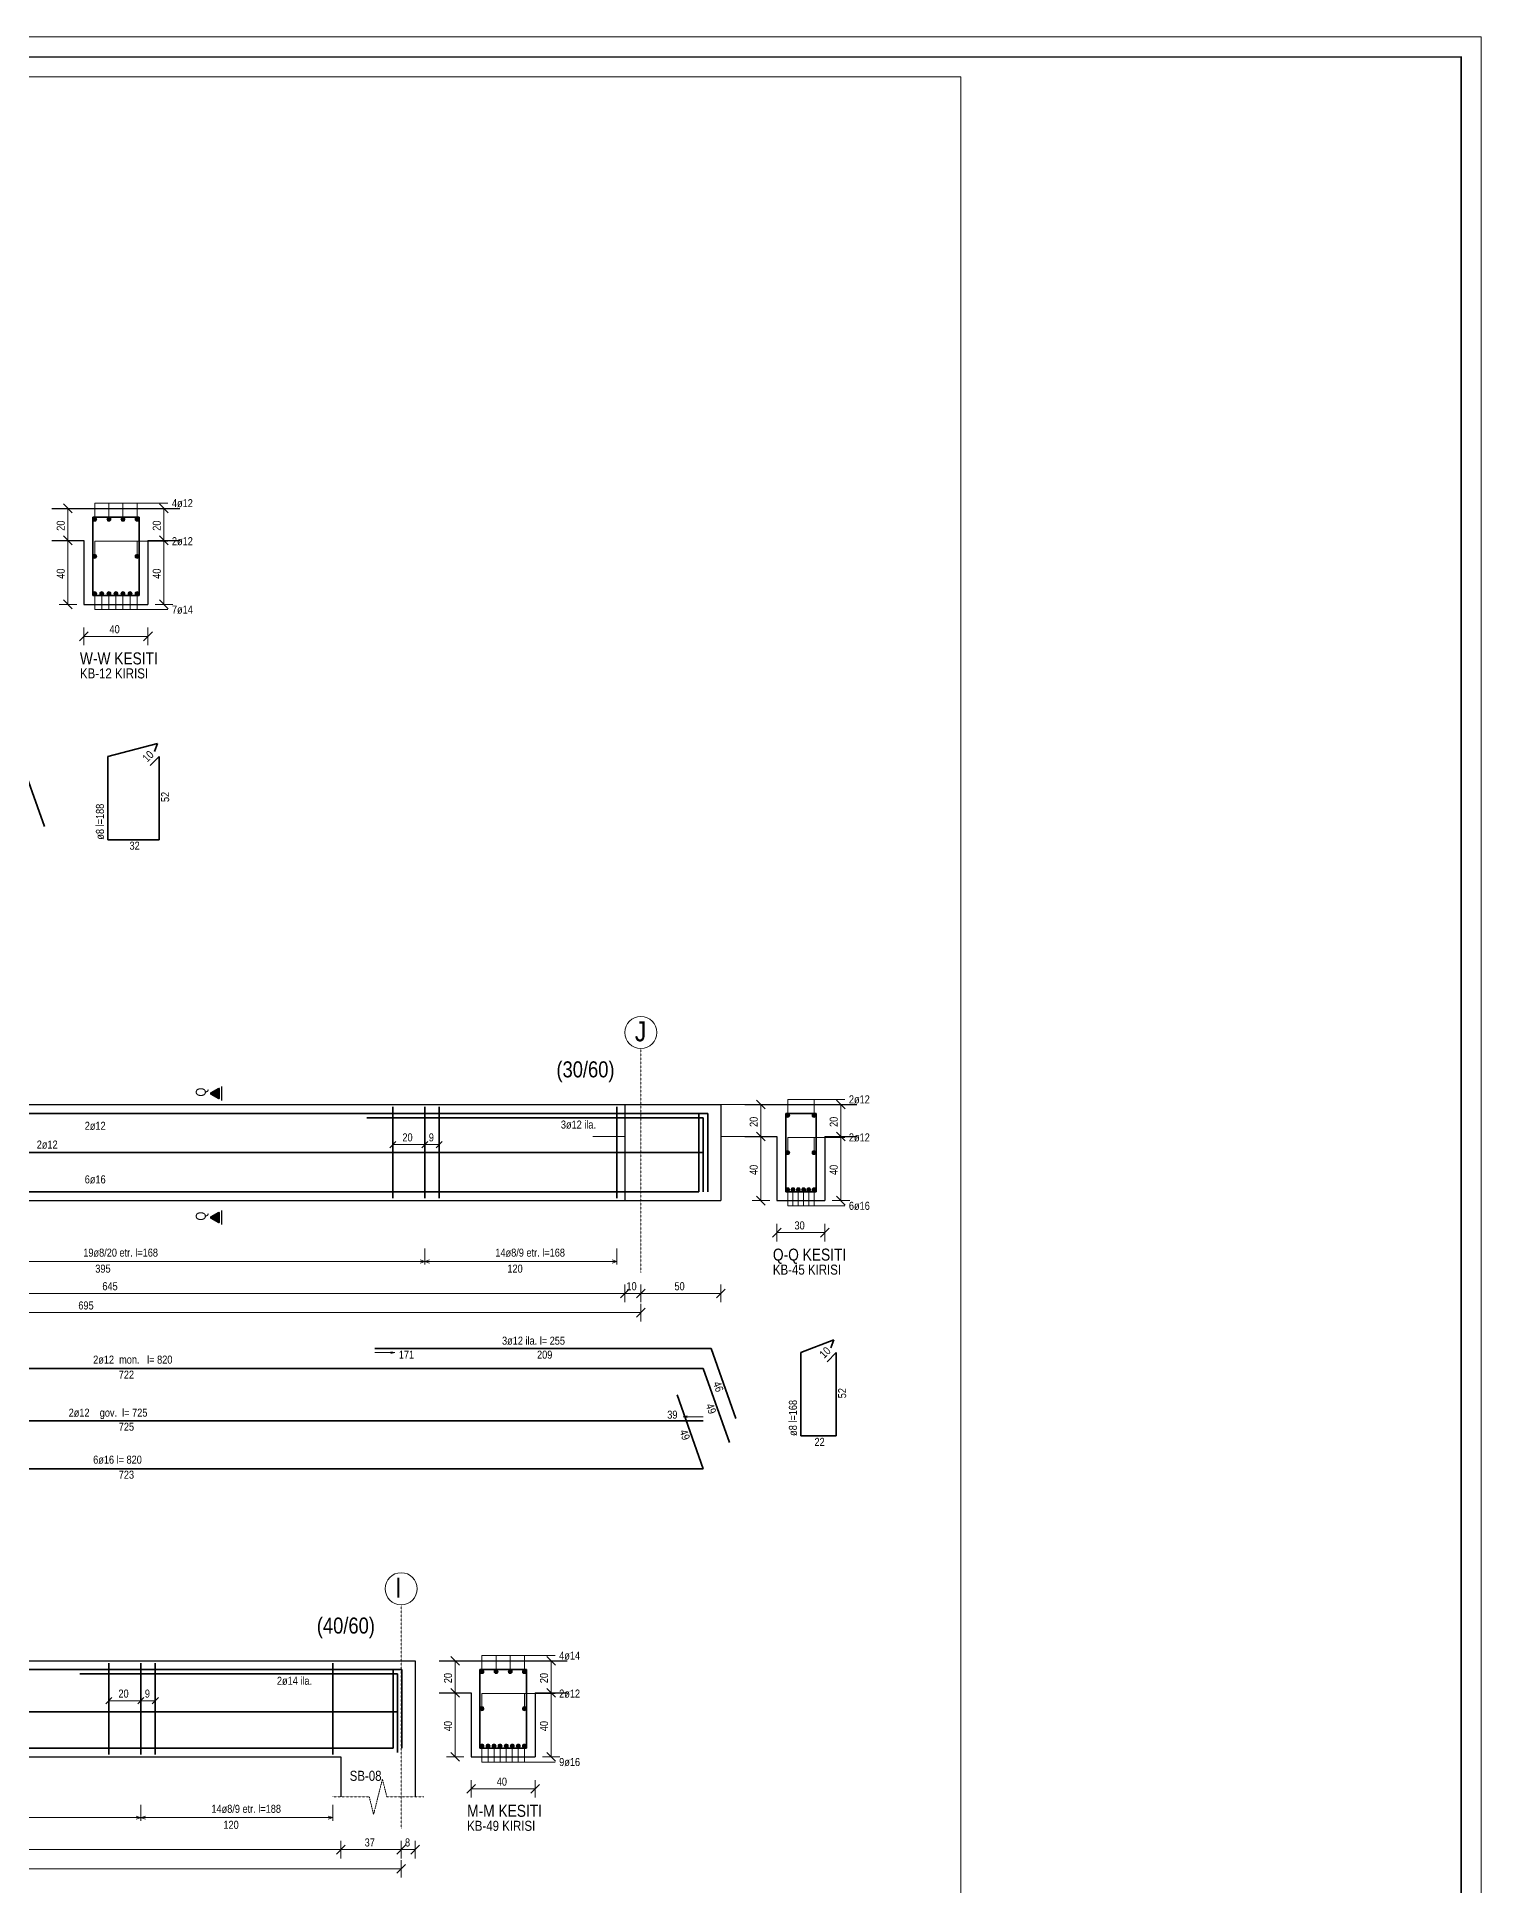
# Model space of a CAD drawing. Header units: millimetres. Extents: x -267 to 94375, y 6431 to 10838.
# Drawn here: x 92570 to 94375, y 8423 to 10732 of the extents above; entities that cross this region are included whole.
import ezdxf

# ---------------------------------------------------------------- set-up
doc = ezdxf.new("R2010")
doc.units = ezdxf.units.MM
doc.header["$LTSCALE"] = 0.0001
doc.linetypes.add('DASHED', pattern=[19.05, 12.7, -6.35])
for name, color, linetype, lineweight in [('AKS BALONU (BEYKENT)', 7, 'Continuous', 20), ('AKS CIZGISI (BEYKENT)', 252, 'DASHED', 20), ('AKS NO (BEYKENT)', 3, 'Continuous', 20), ('DONATI (BEYKENT)', 4, 'Continuous', 35), ('DONATI KESIT (BEYKENT)', 7, 'Continuous', 20), ('DONATI YAZISI (BEYKENT)', 3, 'Continuous', 20), ('I.DONATI OKU (BEYKENT)', 160, 'Continuous', 20), ('KESIT ISMI (BEYKENT)', 6, 'Continuous', 20), ('KESIT SINIRI (BEYKENT)', 241, 'DASHED', 20), ('KESIT_(BEYKENT)', 151, 'Continuous', 25), ('KIRIS (BEYKENT)', 2, 'Continuous', 30), ('KIRIS ISMI (BEYKENT)', 40, 'Continuous', 20), ('KOLON ISMI (BEYKENT)', 91, 'Continuous', 20), ('OLCU (BEYKENT)', 14, 'Continuous', 20), ('OLCU YAZISI (BEYKENT)', 7, 'Continuous', 20), ('SHEETSUMMARY-50', 152, 'Continuous', 20), ('SheetView', 40, 'Continuous', 20), ('SheetViewOut', 231, 'Continuous', 20)]:
    doc.layers.add(name, color=color, linetype=linetype, lineweight=lineweight)
doc.styles.add('OLCU (BEYKENT)', font='')
doc.styles.add('YAZI (BEYKENT)', font='')
doc.styles.get('OLCU (BEYKENT)').set_extended_font_data('Bahnschrift Light Condensed')
doc.styles.get('YAZI (BEYKENT)').set_extended_font_data('Bahnschrift Light Condensed')

msp = doc.modelspace()

# ---------------------------------------------------------------- hatches: boundary and pattern name
at = {"layer": 'DONATI KESIT (BEYKENT)', "lineweight": 30}
h = msp.add_hatch(color=256, dxfattribs=at)
h.dxf.hatch_style = 1
h.paths.add_polyline_path([(92644.44, 10129.28, 1), (92639.44, 10129.28, 1)])
h = msp.add_hatch(color=256, dxfattribs=at)
h.dxf.hatch_style = 1
h.paths.add_polyline_path([(92662.1, 10129.28, 1), (92657.1, 10129.28, 1)])
h = msp.add_hatch(color=256, dxfattribs=at)
h.dxf.hatch_style = 1
h.paths.add_polyline_path([(92679.77, 10129.28, 1), (92674.77, 10129.28, 1)])
h = msp.add_hatch(color=256, dxfattribs=at)
h.dxf.hatch_style = 1
h.paths.add_polyline_path([(92697.44, 10129.28, 1), (92692.44, 10129.28, 1)])
h = msp.add_hatch(color=256, dxfattribs=at)
h.dxf.hatch_style = 1
h.paths.add_polyline_path([(92644.44, 10082.78, 1), (92639.44, 10082.78, 1)])
h = msp.add_hatch(color=256, dxfattribs=at)
h.dxf.hatch_style = 1
h.paths.add_polyline_path([(92697.44, 10082.78, 1), (92692.44, 10082.78, 1)])
h = msp.add_hatch(color=256, dxfattribs=at)
h.dxf.hatch_style = 1
h.paths.add_polyline_path([(92644.44, 10036.28, 1), (92639.44, 10036.28, 1)])
h = msp.add_hatch(color=256, dxfattribs=at)
h.dxf.hatch_style = 1
h.paths.add_polyline_path([(92653.27, 10036.28, 1), (92648.27, 10036.28, 1)])
h = msp.add_hatch(color=256, dxfattribs=at)
h.dxf.hatch_style = 1
h.paths.add_polyline_path([(92662.1, 10036.28, 1), (92657.1, 10036.28, 1)])
h = msp.add_hatch(color=256, dxfattribs=at)
h.dxf.hatch_style = 1
h.paths.add_polyline_path([(92670.94, 10036.28, 1), (92665.94, 10036.28, 1)])
h = msp.add_hatch(color=256, dxfattribs=at)
h.dxf.hatch_style = 1
h.paths.add_polyline_path([(92679.77, 10036.28, 1), (92674.77, 10036.28, 1)])
h = msp.add_hatch(color=256, dxfattribs=at)
h.dxf.hatch_style = 1
h.paths.add_polyline_path([(92688.6, 10036.28, 1), (92683.6, 10036.28, 1)])
h = msp.add_hatch(color=256, dxfattribs=at)
h.dxf.hatch_style = 1
h.paths.add_polyline_path([(92697.44, 10036.28, 1), (92692.44, 10036.28, 1)])
h = msp.add_hatch(color=256, dxfattribs=at)
h.dxf.hatch_style = 1
h.paths.add_polyline_path([(93505.48, 9384.28, 1), (93510.48, 9384.28, 1)])
h = msp.add_hatch(color=256, dxfattribs=at)
h.dxf.hatch_style = 1
h.paths.add_polyline_path([(93538.48, 9384.28, 1), (93543.48, 9384.28, 1)])
h = msp.add_hatch(color=256, dxfattribs=at)
h.dxf.hatch_style = 1
h.paths.add_polyline_path([(93505.48, 9337.78, 1), (93510.48, 9337.78, 1)])
h = msp.add_hatch(color=256, dxfattribs=at)
h.dxf.hatch_style = 1
h.paths.add_polyline_path([(93538.48, 9337.78, 1), (93543.48, 9337.78, 1)])
h = msp.add_hatch(color=256, dxfattribs=at)
h.dxf.hatch_style = 1
h.paths.add_polyline_path([(93505.48, 9291.28, 1), (93510.48, 9291.28, 1)])
h = msp.add_hatch(color=256, dxfattribs=at)
h.dxf.hatch_style = 1
h.paths.add_polyline_path([(93512.08, 9291.28, 1), (93517.08, 9291.28, 1)])
h = msp.add_hatch(color=256, dxfattribs=at)
h.dxf.hatch_style = 1
h.paths.add_polyline_path([(93518.68, 9291.28, 1), (93523.68, 9291.28, 1)])
h = msp.add_hatch(color=256, dxfattribs=at)
h.dxf.hatch_style = 1
h.paths.add_polyline_path([(93525.28, 9291.28, 1), (93530.28, 9291.28, 1)])
h = msp.add_hatch(color=256, dxfattribs=at)
h.dxf.hatch_style = 1
h.paths.add_polyline_path([(93531.88, 9291.28, 1), (93536.88, 9291.28, 1)])
h = msp.add_hatch(color=256, dxfattribs=at)
h.dxf.hatch_style = 1
h.paths.add_polyline_path([(93538.48, 9291.28, 1), (93543.48, 9291.28, 1)])
h = msp.add_hatch(color=256, dxfattribs=at)
h.dxf.hatch_style = 1
h.paths.add_polyline_path([(93128.39, 8689.28, 1), (93123.39, 8689.28, 1)])
h = msp.add_hatch(color=256, dxfattribs=at)
h.dxf.hatch_style = 1
h.paths.add_polyline_path([(93146.06, 8689.28, 1), (93141.06, 8689.28, 1)])
h = msp.add_hatch(color=256, dxfattribs=at)
h.dxf.hatch_style = 1
h.paths.add_polyline_path([(93163.73, 8689.28, 1), (93158.73, 8689.28, 1)])
h = msp.add_hatch(color=256, dxfattribs=at)
h.dxf.hatch_style = 1
h.paths.add_polyline_path([(93181.39, 8689.28, 1), (93176.39, 8689.28, 1)])
h = msp.add_hatch(color=256, dxfattribs=at)
h.dxf.hatch_style = 1
h.paths.add_polyline_path([(93128.39, 8642.78, 1), (93123.39, 8642.78, 1)])
h = msp.add_hatch(color=256, dxfattribs=at)
h.dxf.hatch_style = 1
h.paths.add_polyline_path([(93181.39, 8642.78, 1), (93176.39, 8642.78, 1)])
h = msp.add_hatch(color=256, dxfattribs=at)
h.dxf.hatch_style = 1
h.paths.add_polyline_path([(93128.39, 8596.28, 1), (93123.39, 8596.28, 1)])
h = msp.add_hatch(color=256, dxfattribs=at)
h.dxf.hatch_style = 1
h.paths.add_polyline_path([(93135.96, 8596.28, 1), (93130.96, 8596.28, 1)])
h = msp.add_hatch(color=256, dxfattribs=at)
h.dxf.hatch_style = 1
h.paths.add_polyline_path([(93143.53, 8596.28, 1), (93138.53, 8596.28, 1)])
h = msp.add_hatch(color=256, dxfattribs=at)
h.dxf.hatch_style = 1
h.paths.add_polyline_path([(93151.11, 8596.28, 1), (93146.11, 8596.28, 1)])
h = msp.add_hatch(color=256, dxfattribs=at)
h.dxf.hatch_style = 1
h.paths.add_polyline_path([(93158.68, 8596.28, 1), (93153.68, 8596.28, 1)])
h = msp.add_hatch(color=256, dxfattribs=at)
h.dxf.hatch_style = 1
h.paths.add_polyline_path([(93166.25, 8596.28, 1), (93161.25, 8596.28, 1)])
h = msp.add_hatch(color=256, dxfattribs=at)
h.dxf.hatch_style = 1
h.paths.add_polyline_path([(93173.82, 8596.28, 1), (93168.82, 8596.28, 1)])
h = msp.add_hatch(color=256, dxfattribs=at)
h.dxf.hatch_style = 1
h.paths.add_polyline_path([(93181.39, 8596.28, 1), (93176.39, 8596.28, 1)])
at = {"layer": 'KESIT_(BEYKENT)'}
h = msp.add_hatch(color=256, dxfattribs=at)
h.dxf.hatch_style = 1
h.paths.add_polyline_path([(92798.02, 9417.18, 0.5773503), (92796.52, 9418.05), (92787.02, 9412.56, 0.5773503), (92787.02, 9410.83), (92796.52, 9405.35, 0.5773503), (92798.02, 9406.21)])
h = msp.add_hatch(color=256, dxfattribs=at)
h.dxf.hatch_style = 1
h.paths.add_polyline_path([(92798.02, 9262.18, 0.5773503), (92796.52, 9263.05), (92787.02, 9257.56, 0.5773503), (92787.02, 9255.83), (92796.52, 9250.35, 0.5773503), (92798.02, 9251.21)])

# ---------------------------------------------------------------- linework, layer by layer
at = {"layer": 'AKS BALONU (BEYKENT)'}
for centre in [(93324.48, 9487.78), (93024.99, 8792.78)]:
    msp.add_circle(centre, 20, dxfattribs=at)
at = {"layer": 'AKS CIZGISI (BEYKENT)'}
for p, q in [((93324.48, 9467.78), (93324.48, 9187.78)), ((93024.99, 8772.78), (93024.99, 8492.78))]:
    msp.add_line(p, q, dxfattribs=at)
at = {"layer": 'DONATI (BEYKENT)'}
for p, q in [((92639.43, 10131.78), (92697.43, 10131.78)), ((92639.43, 10033.78), (92639.43, 10131.78)), ((92697.43, 10131.78), (92697.43, 10033.78)), ((92697.43, 10033.78), (92639.43, 10033.78)), ((92546.43, 9837.78), (92579.1, 9745.39)), ((92658.43, 9832.78), (92720.53, 9848.78)), ((92716.52, 9838.78), (92720.53, 9848.78)), ((92658.43, 9832.78), (92658.43, 9728.78)), ((92711.13, 9821.46), (92722.44, 9832.78)), ((92722.44, 9728.78), (92722.44, 9832.78)), ((92722.44, 9728.78), (92658.43, 9728.78)), ((91950.98, 9386.78), (93407.98, 9386.78)), ((92981.98, 9381.28), (93402.48, 9381.28)), ((93014.48, 9394.78), (93014.48, 9280.78)), ((93054.48, 9394.78), (93054.48, 9280.78)), ((93072.48, 9394.78), (93072.48, 9280.78)), ((93294.48, 9394.78), (93294.48, 9280.78)), ((93396.98, 9288.78), (93396.98, 9386.78)), ((93402.48, 9381.28), (93402.48, 9288.78)), ((93407.98, 9386.78), (93407.98, 9288.78)), ((93505.48, 9386.78), (93543.48, 9386.78)), ((93505.48, 9288.78), (93505.48, 9386.78)), ((93543.48, 9386.78), (93543.48, 9288.78)), ((91956.48, 9337.78), (93402.48, 9337.78)), ((91961.98, 9288.78), (93396.98, 9288.78)), ((93543.48, 9288.78), (93505.48, 9288.78)), ((93524.48, 9087.78), (93565.83, 9103.78)), ((93561.83, 9093.78), (93565.83, 9103.78)), ((92991.98, 9092.78), (93412.48, 9092.78)), ((93412.48, 9092.78), (93443.31, 9005.57)), ((93524.48, 9087.78), (93524.48, 8983.78)), ((93557.18, 9076.46), (93568.48, 9087.78)), ((93568.48, 8983.78), (93568.48, 9087.78)), ((91956.48, 9067.78), (93402.48, 9067.78)), ((93402.48, 9067.78), (93435.14, 8975.38)), ((93402.48, 8942.78), (93369.81, 9035.18)), ((91956.48, 9002.78), (93402.48, 9002.78)), ((93568.48, 8983.78), (93524.48, 8983.78)), ((91956.48, 8942.78), (93402.48, 8942.78)), ((91237.92, 8691.78), (93025.89, 8691.78)), ((92623.26, 8686.28), (93020.39, 8686.28)), ((92659.59, 8699.78), (92659.59, 8585.78)), ((92699.59, 8699.78), (92699.59, 8585.78)), ((92717.59, 8699.78), (92717.59, 8585.78)), ((92939.59, 8699.78), (92939.59, 8585.78)), ((93014.89, 8593.78), (93014.89, 8691.78)), ((93020.39, 8686.28), (93020.39, 8588.28)), ((93025.89, 8691.78), (93025.89, 8593.78)), ((93123.39, 8691.78), (93181.39, 8691.78)), ((93123.39, 8593.78), (93123.39, 8691.78)), ((93181.39, 8691.78), (93181.39, 8593.78)), ((89445.08, 8638.78), (93020.39, 8638.78)), ((91484.26, 8593.78), (93014.89, 8593.78)), ((93181.39, 8593.78), (93123.39, 8593.78))]:
    msp.add_line(p, q, dxfattribs=at)
at = {"layer": 'DONATI KESIT (BEYKENT)'}
for centre in [(92641.94, 10129.28), (92659.6, 10129.28), (92677.27, 10129.28), (92694.94, 10129.28), (92641.94, 10082.78), (92694.94, 10082.78), (92641.94, 10036.28), (92650.77, 10036.28), (92659.6, 10036.28), (92668.44, 10036.28), (92677.27, 10036.28), (92686.1, 10036.28), (92694.94, 10036.28), (93507.98, 9384.28), (93540.98, 9384.28), (93507.98, 9337.78), (93540.98, 9337.78), (93507.98, 9291.28), (93514.58, 9291.28), (93521.18, 9291.28), (93527.78, 9291.28), (93534.38, 9291.28), (93540.98, 9291.28), (93125.89, 8689.28), (93143.56, 8689.28), (93161.23, 8689.28), (93178.89, 8689.28), (93125.89, 8642.78), (93178.89, 8642.78), (93125.89, 8596.28), (93133.46, 8596.28), (93141.03, 8596.28), (93148.61, 8596.28), (93156.18, 8596.28), (93163.75, 8596.28), (93171.32, 8596.28), (93178.89, 8596.28)]:
    msp.add_circle(centre, 2.5, dxfattribs=at)
at = {"layer": 'I.DONATI OKU (BEYKENT)'}
for p, q in [((92641.94, 10129.28), (92641.94, 10149.28)), ((92641.94, 10149.28), (92733.44, 10149.28)), ((92659.6, 10129.28), (92659.6, 10149.28)), ((92677.27, 10129.28), (92677.27, 10149.28)), ((92694.94, 10129.28), (92694.94, 10149.28)), ((92641.94, 10082.78), (92641.94, 10101.78)), ((92641.94, 10101.78), (92733.44, 10101.78)), ((92694.94, 10082.78), (92694.94, 10101.78)), ((92641.94, 10036.28), (92641.94, 10016.28)), ((92650.77, 10036.28), (92650.77, 10016.28)), ((92659.6, 10036.28), (92659.6, 10016.28)), ((92668.44, 10036.28), (92668.44, 10016.28)), ((92677.27, 10036.28), (92677.27, 10016.28)), ((92686.1, 10036.28), (92686.1, 10016.28)), ((92694.94, 10036.28), (92694.94, 10016.28)), ((92641.94, 10016.28), (92733.44, 10016.28)), ((93507.98, 9384.28), (93507.98, 9404.28)), ((93507.98, 9404.28), (93579.48, 9404.28)), ((93540.98, 9384.28), (93540.98, 9404.28)), ((93507.98, 9337.78), (93507.98, 9356.78)), ((93507.98, 9356.78), (93579.48, 9356.78)), ((93540.98, 9337.78), (93540.98, 9356.78)), ((93507.98, 9291.28), (93507.98, 9271.28)), ((93514.58, 9291.28), (93514.58, 9271.28)), ((93521.18, 9291.28), (93521.18, 9271.28)), ((93527.78, 9291.28), (93527.78, 9271.28)), ((93534.38, 9291.28), (93534.38, 9271.28)), ((93540.98, 9291.28), (93540.98, 9271.28)), ((93507.98, 9271.28), (93579.48, 9271.28)), ((93054.48, 9217.78), (93054.48, 9197.78)), ((93294.48, 9217.78), (93294.48, 9197.78)), ((92024.48, 9201.78), (93294.48, 9201.78)), ((93048.48, 9203.78), (93060.48, 9199.78)), ((93048.48, 9199.78), (93060.48, 9203.78)), ((93294.48, 9201.78), (93288.48, 9203.78)), ((93294.48, 9201.78), (93288.48, 9199.78)), ((92991.98, 9087.78), (93016.98, 9087.78)), ((93016.98, 9087.78), (93012.08, 9088.76)), ((93016.98, 9087.78), (93012.08, 9086.8)), ((93377.48, 9007.78), (93382.38, 9008.76)), ((93402.48, 9007.78), (93377.48, 9007.78)), ((93377.48, 9007.78), (93382.38, 9006.8)), ((93125.89, 8689.28), (93125.89, 8709.28)), ((93125.89, 8709.28), (93217.39, 8709.28)), ((93143.56, 8689.28), (93143.56, 8709.28)), ((93161.23, 8689.28), (93161.23, 8709.28)), ((93178.89, 8689.28), (93178.89, 8709.28)), ((93125.89, 8642.78), (93125.89, 8661.78)), ((93125.89, 8661.78), (93217.39, 8661.78)), ((93178.89, 8642.78), (93178.89, 8661.78)), ((93125.89, 8596.28), (93125.89, 8576.28)), ((93133.46, 8596.28), (93133.46, 8576.28)), ((93141.03, 8596.28), (93141.03, 8576.28)), ((93148.61, 8596.28), (93148.61, 8576.28)), ((93156.18, 8596.28), (93156.18, 8576.28)), ((93163.75, 8596.28), (93163.75, 8576.28)), ((93171.32, 8596.28), (93171.32, 8576.28)), ((93178.89, 8596.28), (93178.89, 8576.28)), ((93125.89, 8576.28), (93217.39, 8576.28)), ((92699.59, 8522.78), (92699.59, 8502.78)), ((92939.59, 8522.78), (92939.59, 8502.78)), ((91654.26, 8506.78), (92939.59, 8506.78)), ((92693.59, 8508.78), (92705.59, 8504.78)), ((92693.59, 8504.78), (92705.59, 8508.78)), ((92939.59, 8506.78), (92933.59, 8508.78)), ((92939.59, 8506.78), (92933.59, 8504.78))]:
    msp.add_line(p, q, dxfattribs=at)
at = {"layer": 'KESIT SINIRI (BEYKENT)'}
for p, q in [((92995.99, 8532.78), (93001.49, 8554.78)), ((93001.49, 8554.78), (93006.99, 8532.78)), ((92938.59, 8532.78), (92984.99, 8532.78)), ((92984.99, 8532.78), (92990.49, 8510.78)), ((92990.49, 8510.78), (92995.99, 8532.78)), ((93006.99, 8532.78), (93053.39, 8532.78))]:
    msp.add_line(p, q, dxfattribs=at)
at = {"layer": 'KESIT_(BEYKENT)'}
for p, q in [((92800.52, 9420.36), (92800.52, 9403.04)), ((92800.52, 9265.36), (92800.52, 9248.04))]:
    msp.add_line(p, q, dxfattribs=at)
at = {"layer": 'KESIT_(BEYKENT)', "flags": 128}
for points in [[(92796.52, 9418.05), (92787.02, 9412.56, 0.5773503), (92787.02, 9410.83), (92796.52, 9405.35, 0.5773503), (92798.02, 9406.21), (92798.02, 9417.18, 0.5773503)], [(92796.52, 9263.05), (92787.02, 9257.56, 0.5773503), (92787.02, 9255.83), (92796.52, 9250.35, 0.5773503), (92798.02, 9251.21), (92798.02, 9262.18, 0.5773503)]]:
    msp.add_lwpolyline(points, format="xyb", close=True, dxfattribs=at)
at = {"layer": 'KIRIS (BEYKENT)'}
for p, q in [((92588.43, 10142.78), (92748.43, 10142.78)), ((92588.43, 10102.78), (92628.44, 10102.78)), ((92628.44, 10102.78), (92628.44, 10022.78)), ((92708.44, 10102.78), (92748.43, 10102.78)), ((92708.44, 10102.78), (92708.44, 10022.78)), ((92628.44, 10022.78), (92708.44, 10022.78)), ((91934.48, 9397.78), (93424.48, 9397.78)), ((93304.48, 9397.78), (93304.48, 9277.78)), ((93424.48, 9397.78), (93424.48, 9277.78)), ((93454.48, 9397.78), (93594.48, 9397.78)), ((93454.48, 9357.78), (93494.48, 9357.78)), ((93494.48, 9357.78), (93494.48, 9277.78)), ((93554.48, 9357.78), (93594.48, 9357.78)), ((93554.48, 9357.78), (93554.48, 9277.78)), ((91934.48, 9277.78), (93424.48, 9277.78)), ((93494.48, 9277.78), (93554.48, 9277.78)), ((89423.08, 8702.78), (93042.39, 8702.78)), ((93042.39, 8702.78), (93042.39, 8532.78)), ((93072.39, 8702.78), (93232.39, 8702.78)), ((93072.39, 8662.78), (93112.39, 8662.78)), ((93112.39, 8662.78), (93112.39, 8582.78)), ((93192.39, 8662.78), (93232.39, 8662.78)), ((93192.39, 8662.78), (93192.39, 8582.78)), ((91644.25, 8582.78), (92949.59, 8582.78)), ((92949.59, 8582.78), (92949.59, 8532.78)), ((93112.39, 8582.78), (93192.39, 8582.78))]:
    msp.add_line(p, q, dxfattribs=at)
at = {"layer": 'OLCU (BEYKENT)'}
for p, q in [((92597.43, 10142.78), (92619.44, 10142.78)), ((92613.94, 10137.28), (92602.93, 10148.28)), ((92608.44, 10022.78), (92608.44, 10142.78)), ((92717.44, 10142.78), (92739.43, 10142.78)), ((92733.93, 10137.28), (92722.94, 10148.28)), ((92728.44, 10022.78), (92728.44, 10142.78)), ((92597.43, 10102.78), (92619.44, 10102.78)), ((92602.93, 10108.28), (92613.94, 10097.28)), ((92717.44, 10102.78), (92739.43, 10102.78)), ((92722.94, 10108.28), (92733.93, 10097.28)), ((92597.43, 10022.78), (92619.44, 10022.78)), ((92602.93, 10028.28), (92613.94, 10017.28)), ((92717.44, 10022.78), (92739.43, 10022.78)), ((92722.94, 10028.28), (92733.93, 10017.28)), ((92633.93, 9988.28), (92622.94, 9977.28)), ((92628.44, 9993.78), (92628.44, 9971.78)), ((92628.44, 9982.78), (92708.44, 9982.78)), ((92702.93, 9977.28), (92713.94, 9988.28)), ((92708.44, 9971.78), (92708.44, 9993.78)), ((93479.98, 9392.28), (93468.98, 9403.28)), ((93579.98, 9392.28), (93568.98, 9403.28)), ((93264.48, 9397.78), (93464.48, 9397.78)), ((93463.48, 9397.78), (93485.48, 9397.78)), ((93474.48, 9277.78), (93474.48, 9397.78)), ((93563.48, 9397.78), (93585.48, 9397.78)), ((93574.48, 9277.78), (93574.48, 9397.78)), ((93014.49, 9336.78), (93014.47, 9358.78)), ((93054.49, 9336.78), (93054.47, 9358.78)), ((93072.49, 9336.78), (93072.47, 9358.78)), ((93264.48, 9357.78), (93304.48, 9357.78)), ((93304.48, 9357.78), (93304.48, 9277.78)), ((93464.48, 9357.78), (93424.48, 9357.78)), ((93424.48, 9357.78), (93424.48, 9277.78)), ((93463.48, 9357.78), (93485.48, 9357.78)), ((93468.98, 9363.28), (93479.98, 9352.28)), ((93563.48, 9357.78), (93585.48, 9357.78)), ((93568.98, 9363.28), (93579.98, 9352.28)), ((93010.59, 9343.89), (93018.36, 9351.68)), ((93014.48, 9347.78), (93072.48, 9347.78)), ((93050.59, 9343.89), (93058.36, 9351.68)), ((93068.59, 9343.89), (93076.36, 9351.68)), ((93468.98, 9283.28), (93479.98, 9272.28)), ((93568.98, 9283.28), (93579.98, 9272.28)), ((93304.48, 9277.78), (93424.48, 9277.78)), ((93463.48, 9277.78), (93485.48, 9277.78)), ((93563.48, 9277.78), (93585.48, 9277.78)), ((93499.98, 9243.28), (93488.98, 9232.28)), ((93494.48, 9248.78), (93494.48, 9226.78)), ((93494.48, 9237.78), (93554.48, 9237.78)), ((93548.98, 9232.28), (93559.98, 9243.28)), ((93554.48, 9226.78), (93554.48, 9248.78)), ((93304.48, 9172.78), (93304.48, 9150.78)), ((93324.48, 9172.78), (93324.48, 9150.78)), ((93424.48, 9172.78), (93424.48, 9150.78)), ((91934.48, 9161.78), (93424.48, 9161.78)), ((93309.98, 9167.28), (93298.98, 9156.28)), ((93329.98, 9167.28), (93318.98, 9156.28)), ((93324.48, 9148.78), (93324.48, 9126.78)), ((93418.98, 9156.28), (93429.98, 9167.28)), ((91934.48, 9137.78), (93324.48, 9137.78)), ((93318.98, 9132.28), (93329.98, 9143.28)), ((93097.89, 8697.28), (93086.89, 8708.28)), ((93217.89, 8697.28), (93206.89, 8708.28)), ((93081.39, 8702.78), (93103.39, 8702.78)), ((93092.39, 8582.78), (93092.39, 8702.78)), ((93201.39, 8702.78), (93223.39, 8702.78)), ((93212.39, 8582.78), (93212.39, 8702.78)), ((92659.6, 8641.78), (92659.59, 8663.78)), ((92699.6, 8641.78), (92699.59, 8663.78)), ((92717.6, 8641.78), (92717.59, 8663.78)), ((93081.39, 8662.78), (93103.39, 8662.78)), ((93086.89, 8668.28), (93097.89, 8657.28)), ((93201.39, 8662.78), (93223.39, 8662.78)), ((93206.89, 8668.28), (93217.89, 8657.28)), ((92655.71, 8648.89), (92663.47, 8656.68)), ((92659.59, 8652.78), (92717.59, 8652.78)), ((92695.71, 8648.89), (92703.47, 8656.68)), ((92713.71, 8648.89), (92721.47, 8656.68)), ((93081.39, 8582.78), (93103.39, 8582.78)), ((93086.89, 8588.28), (93097.89, 8577.28)), ((93201.39, 8582.78), (93223.39, 8582.78)), ((93206.89, 8588.28), (93217.89, 8577.28)), ((93117.89, 8548.28), (93106.89, 8537.28)), ((93112.39, 8553.78), (93112.39, 8531.78)), ((93186.89, 8537.28), (93197.89, 8548.28)), ((93192.39, 8531.78), (93192.39, 8553.78)), ((93112.39, 8542.78), (93192.39, 8542.78)), ((92949.59, 8477.78), (92949.59, 8455.78)), ((93024.99, 8477.78), (93024.99, 8455.78)), ((93042.39, 8477.78), (93042.39, 8455.78)), ((91644.25, 8466.78), (93042.39, 8466.78)), ((92955.09, 8472.28), (92944.09, 8461.28)), ((93030.49, 8472.28), (93019.49, 8461.28)), ((93024.99, 8453.78), (93024.99, 8431.78)), ((93036.89, 8461.28), (93047.89, 8472.28)), ((89423.68, 8442.78), (93024.99, 8442.78)), ((93019.49, 8437.28), (93030.49, 8448.28))]:
    msp.add_line(p, q, dxfattribs=at)
at = {"layer": 'SHEETSUMMARY-50', "const_width": 2, "flags": 128}
msp.add_lwpolyline([(72679.28, 6556.81), (94349.5, 6556.81), (94349.5, 10706.81), (72679.28, 10706.81)], close=True, dxfattribs=at)
at = {"layer": 'SheetView'}
msp.add_lwpolyline([(72704.28, 6581.81), (93724.5, 6581.81), (93724.5, 10681.81), (72704.28, 10681.81)], close=True, dxfattribs=at)
at = {"layer": 'SheetViewOut'}
msp.add_lwpolyline([(72654.28, 6531.81), (94374.5, 6531.81), (94374.5, 10731.81), (72654.28, 10731.81)], close=True, dxfattribs=at)

# ---------------------------------------------------------------- texts
at = {"layer": 'AKS NO (BEYKENT)', "style": 'YAZI (BEYKENT)'}
for s, p in [('J', (93316.98, 9476.78)), ('I', (93017.49, 8781.78))]:
    msp.add_text(s, height=25, dxfattribs=at).set_placement(p)
at = {"layer": 'DONATI YAZISI (BEYKENT)', "style": 'YAZI (BEYKENT)'}
for s, p in [('4ø12', (92738.44, 10144.28)), ('2ø12', (92738.44, 10096.78)), ('7ø14', (92738.44, 10011.28)), ('2ø12', (93584.48, 9399.28)), ('2ø12', (92629.48, 9366.28)), ('3ø12 ila.', (93224.52, 9367.78)), ('2ø12', (92569.48, 9342.78)), ('2ø12', (93584.48, 9351.78)), ('6ø16', (92629.48, 9299.28)), ('6ø16', (93584.48, 9266.28)), (' 19ø8/20 etr. l=168', (92624.48, 9207.78)), (' 14ø8/9 etr. l=168', (93139.48, 9207.78)), ('3ø12 ila. l= 255', (93150.99, 9097.78)), ('2ø12  mon.   l= 820', (92639.98, 9074.09)), ('2ø12    gov.  l= 725', (92609.37, 9007.78)), ('6ø16 l= 820', (92639.98, 8949.09)), ('4ø14', (93222.39, 8704.28)), ('2ø14 ila.', (92869.64, 8672.78)), ('2ø12', (93222.39, 8656.78)), ('9ø16', (93222.39, 8571.28)), (' 14ø8/9 etr. l=188', (92784.59, 8512.78))]:
    msp.add_text(s, height=10, dxfattribs=at).set_placement(p)
for s, p in [('ø8 l=188', (92653.43, 9728.78)), ('ø8 l=168', (93519.48, 8983.78))]:
    msp.add_text(s, height=10, rotation=90, dxfattribs=at).set_placement(p)
at = {"layer": 'KESIT ISMI (BEYKENT)', "style": 'YAZI (BEYKENT)'}
for s, p in [('W-W KESITI', (92623.44, 9947.78)), ('Q-Q KESITI', (93489.48, 9202.78)), ('M-M KESITI', (93107.39, 8507.78))]:
    msp.add_text(s, height=15, dxfattribs=at).set_placement(p)
for p in [(92780.78, 9407.78), (92780.78, 9252.78)]:
    msp.add_text('Q', height=12.5, rotation=90, dxfattribs=at).set_placement(p)
at = {"layer": 'KIRIS ISMI (BEYKENT)', "style": 'YAZI (BEYKENT)'}
for s, height, p in [('KB-12 KIRISI', 12.5, (92623.44, 9930.28)), ('(30/60)', 20, (93218.97, 9431.78)), ('KB-45 KIRISI', 12.5, (93489.48, 9185.28)), ('(40/60)', 20, (92919.52, 8736.78)), ('KB-49 KIRISI', 12.5, (93107.39, 8490.28))]:
    msp.add_text(s, height=height, dxfattribs=at).set_placement(p)
at = {"layer": 'KOLON ISMI (BEYKENT)', "style": 'YAZI (BEYKENT)'}
msp.add_text('SB-08', height=12.5, dxfattribs=at).set_placement((92960.59, 8552.78))
at = {"layer": 'OLCU YAZISI (BEYKENT)', "style": 'OLCU (BEYKENT)'}
for s, rotation, p in [('20', 90, (92604.43, 10114.78)), ('20', 90, (92724.44, 10114.78)), ('40', 90, (92604.43, 10054.78)), ('40', 90, (92724.44, 10054.78)), ('10', 45, (92707.59, 9824.98)), ('52', 90, (92734.94, 9775.78)), ('20', 90, (93470.48, 9369.78)), ('20', 90, (93570.48, 9369.78)), ('40', 90, (93470.48, 9309.78)), ('40', 90, (93570.48, 9309.78)), ('10', 45, (93553.63, 9079.98)), ('46', 289.47116, (93414.44, 9049.72)), ('52', 90, (93580.98, 9030.78)), ('49', 289.47116, (93405.36, 9022.13)), ('49', 289, (93372.69, 8989.53)), ('20', 90, (93088.39, 8674.78)), ('20', 90, (93208.39, 8674.78)), ('40', 90, (93088.39, 8614.78)), ('40', 90, (93208.39, 8614.78))]:
    msp.add_text(s, height=10, rotation=rotation, dxfattribs=at).set_placement(p)
for s, p in [('40', (92660.43, 9986.78)), ('32', (92685.43, 9716.28)), ('20', (93026.48, 9351.78)), ('9', (93059.48, 9351.78)), ('30', (93516.48, 9241.78)), (' 395', (92639.48, 9187.78)), (' 120', (93154.48, 9187.78)), ('645', (92651.48, 9165.78)), ('10', (93306.48, 9165.78)), ('50', (93366.48, 9165.78)), ('695', (92621.48, 9141.78)), ('171', (93021.98, 9080.28)), ('209', (93194.73, 9080.28)), ('722', (92671.98, 9055.28)), ('39', (93357.48, 9005.28)), ('725', (92671.98, 8990.28)), ('22', (93541.48, 8971.28)), ('723', (92671.98, 8930.28)), ('20', (92671.59, 8656.78)), ('9', (92704.59, 8656.78)), ('40', (93144.39, 8546.78)), (' 120', (92799.59, 8492.78)), ('37', (92979.29, 8470.78)), ('8', (93029.69, 8470.78))]:
    msp.add_text(s, height=10, dxfattribs=at).set_placement(p)

doc.saveas('drawing.dxf')
